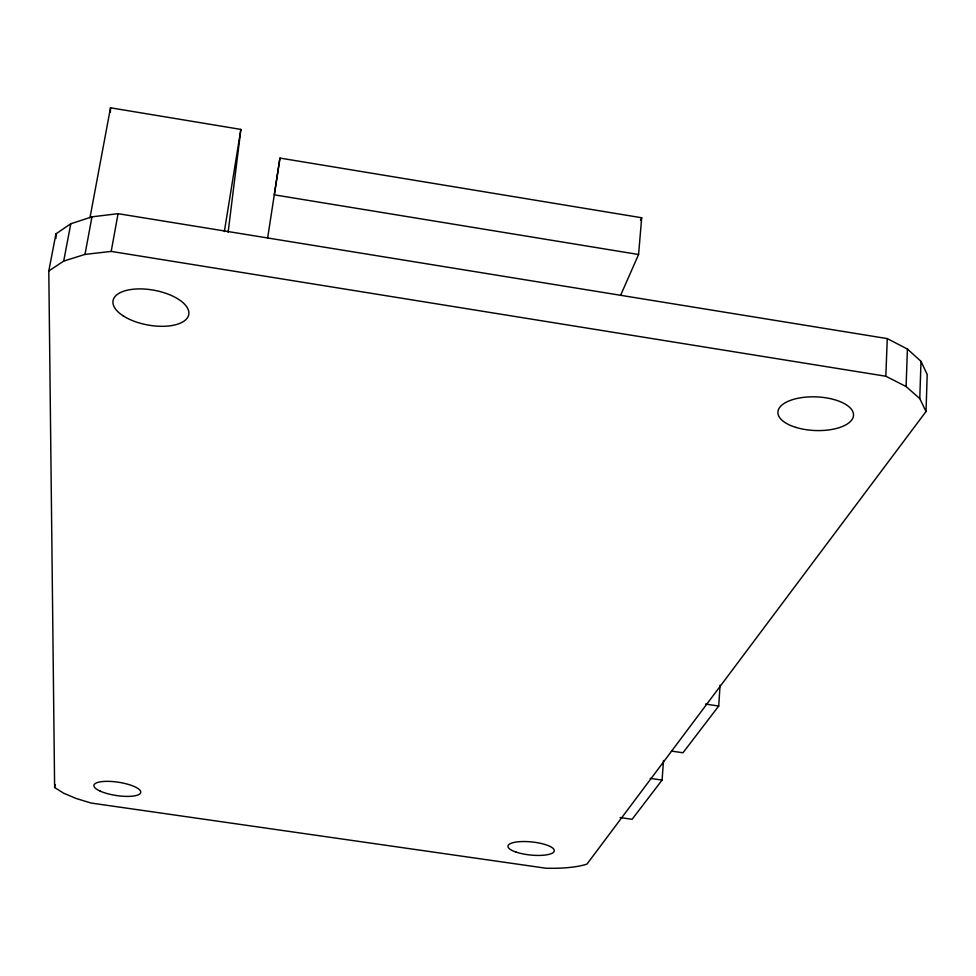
<?xml version="1.0" encoding="UTF-8"?>
<svg xmlns="http://www.w3.org/2000/svg" width="976" height="976" viewBox="0 0 976 976"><rect width="100%" height="100%" fill="white"/><g stroke="black" fill="none" stroke-linecap="round" stroke-linejoin="round"><path stroke-width="1.46" d="M110.373 112.362L110.52 107.799L240.865 129.405L228.128 232.227M926.029 411.494L919.77 398.586L921.002 361.34L907.424 349.054L887.282 338.599L118.059 213.683L91.988 216.831L70.797 223.76L55.937 233.874L48.8 270.962L54.619 787.51L63.55 793.146L75.994 798.429L91.073 803.041L545.804 868.201A67.649 19.117 5.8 0 0 586.979 864.089L926.029 411.494L927.2 374.516L921.002 361.34M919.77 398.586L906.094 386.533L907.424 349.054M906.094 386.533L885.818 376.236L887.282 338.599M671.305 751.056L682.968 752.777L718.714 706.038L720.081 685.176M620.114 817.546L632.106 819.291L662.082 780.092L663.521 760.536M620.638 295.289L638.572 254.504L641.696 217.758L279.941 158.075L267.644 237.973M279.941 158.075L274.305 194.834L638.572 254.504M224.358 231.532L240.865 129.405M54.619 787.51L55.12 784.643M48.8 270.962L63.696 261.104L84.985 254.407L111.203 251.405L118.059 213.683M89.975 217.746L110.52 107.799M84.985 254.407L91.988 216.831M63.696 261.104L70.797 223.76M640.5 220.539L641.696 217.758M650.175 778.348L662.082 780.092M705.538 704.062L718.714 706.038M111.203 251.405L885.818 376.236M55.937 233.874L55.961 238.437M122.842 315.626A38.479 17.653 10.4 0 0 187.087 318.261A38.479 17.653 10.4 0 0 142.764 288.969A38.479 17.653 10.4 0 0 122.842 315.626M795.83 427.39A37.844 16.836 2.3 0 0 853.512 415.434A37.844 16.836 2.3 0 0 797.795 398.293A37.844 16.836 2.3 0 0 795.83 427.39M100.321 791.182A23.68 6.722 8.6 0 0 139.8 793.915A23.68 6.722 8.6 0 0 111.923 781.508A23.68 6.722 8.6 0 0 100.321 791.182M516.072 852.097A23.278 6.576 5.8 0 0 553.892 851.828A23.278 6.576 5.8 0 0 523.368 841.532A23.278 6.576 5.8 0 0 516.072 852.097"/></g></svg>
